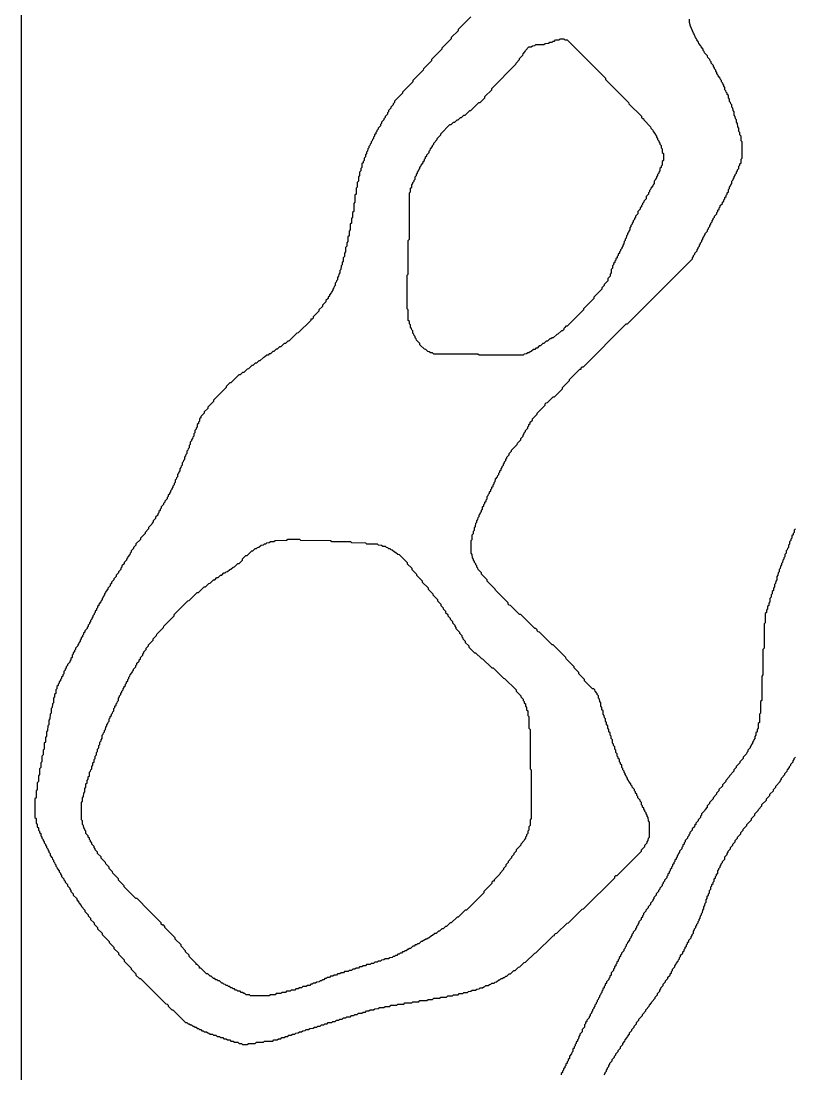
# Model space of a CAD drawing. Header units: millimetres. Extents: x 0 to 6416, y -3898 to 1268.
# Drawn here: x 1299.2 to 1633, y -2093.6 to -1639.2 of the extents above; entities that cross this region are included whole.
import ezdxf

# ---------------------------------------------------------------- set-up
doc = ezdxf.new("R2010")
doc.units = ezdxf.units.MM
for name, color, linetype in [('CUT_OUTER', 1, 'Continuous'), ('ENGRAVE_NEXT', 3, 'Continuous'), ('SHEET_EDGE', 7, 'Continuous')]:
    doc.layers.add(name, color=color, linetype=linetype)

msp = doc.modelspace()

# ---------------------------------------------------------------- linework, layer by layer
at = {"layer": 'CUT_OUTER'}
for points in [[(1493.17, -1637.39), (1487.72, -1642.86), (1487.68, -1643.39), (1484.69, -1646.39), (1484.68, -1646.89), (1480.72, -1650.86), (1480.68, -1651.39), (1476.22, -1655.86), (1476.18, -1656.39), (1472.72, -1659.86), (1472.68, -1660.39), (1468.22, -1664.86), (1468.18, -1665.39), (1463.72, -1669.86), (1463.68, -1670.39), (1460.22, -1673.87), (1460.19, -1674.39), (1459.7, -1674.89), (1459.68, -1675.39), (1458.72, -1676.36), (1458.69, -1676.89), (1457.7, -1677.89), (1457.69, -1678.39), (1457.2, -1678.89), (1457.18, -1679.39), (1456.22, -1680.36), (1456.19, -1680.89), (1455.7, -1681.39), (1455.68, -1681.89), (1454.7, -1682.89), (1454.69, -1683.39), (1454.2, -1683.89), (1454.18, -1684.39), (1453.2, -1685.39), (1453.19, -1685.89), (1452.7, -1686.39), (1452.69, -1686.89), (1452.2, -1687.39), (1452.19, -1687.89), (1451.7, -1688.39), (1451.69, -1688.89), (1451.2, -1689.39), (1451.19, -1689.89), (1450.7, -1690.39), (1450.69, -1690.89), (1450.2, -1691.39), (1450.19, -1691.89), (1449.7, -1692.39), (1449.69, -1692.89), (1449.2, -1693.39), (1449.19, -1693.89), (1448.7, -1694.39), (1448.68, -1695.39), (1448.22, -1695.86), (1448.19, -1696.39), (1447.7, -1696.89), (1447.69, -1697.89), (1447.2, -1698.39), (1447.18, -1699.39), (1446.72, -1699.86), (1446.69, -1700.39), (1446.2, -1700.89), (1446.18, -1702.39), (1445.7, -1702.89), (1445.69, -1703.89), (1445.2, -1704.39), (1445.18, -1705.89), (1444.7, -1706.39), (1444.68, -1708.39), (1444.2, -1708.89), (1444.18, -1710.89), (1443.7, -1711.39), (1443.68, -1713.89), (1443.2, -1714.39), (1443.18, -1717.39), (1442.7, -1717.89), (1442.67, -1721.39), (1442.2, -1721.89), (1442.17, -1723.89), (1441.7, -1724.39), (1441.67, -1726.39), (1441.2, -1726.89), (1441.17, -1729.39), (1440.69, -1729.89), (1440.67, -1731.89), (1440.19, -1732.39), (1440.17, -1734.39), (1439.69, -1734.89), (1439.67, -1736.39), (1439.19, -1736.89), (1439.17, -1738.89), (1438.69, -1739.39), (1438.66, -1740.89), (1438.19, -1741.39), (1438.16, -1742.89), (1437.69, -1743.39), (1437.66, -1744.39), (1437.19, -1744.89), (1437.16, -1746.39), (1436.69, -1746.89), (1436.66, -1747.89), (1436.19, -1748.39), (1436.16, -1749.39), (1435.69, -1749.89), (1435.66, -1750.89), (1435.22, -1751.33), (1435.16, -1751.89), (1434.68, -1752.39), (1434.65, -1753.39), (1434.22, -1753.83), (1434.16, -1754.39), (1433.68, -1754.89), (1433.66, -1755.39), (1433.18, -1755.89), (1433.15, -1756.39), (1432.18, -1757.39), (1432.16, -1757.89), (1431.68, -1758.39), (1431.65, -1758.89), (1430.68, -1759.89), (1430.65, -1760.39), (1429.18, -1761.89), (1429.16, -1762.39), (1427.68, -1763.89), (1427.65, -1764.39), (1425.18, -1766.89), (1425.14, -1767.39), (1424.72, -1767.82), (1424.22, -1767.85), (1424.16, -1768.39), (1418.72, -1773.83), (1418.17, -1773.89), (1414.72, -1777.33), (1414.22, -1777.35), (1413.22, -1778.33), (1412.72, -1778.36), (1411.22, -1779.83), (1410.72, -1779.86), (1409.72, -1780.84), (1409.22, -1780.86), (1408.22, -1781.84), (1407.72, -1781.86), (1406.72, -1782.84), (1406.22, -1782.86), (1405.72, -1783.34), (1405.22, -1783.36), (1404.22, -1784.34), (1403.72, -1784.36), (1402.22, -1785.84), (1401.72, -1785.86), (1400.72, -1786.84), (1400.22, -1786.86), (1399.22, -1787.84), (1398.68, -1787.89), (1397.22, -1789.34), (1396.68, -1789.39), (1395.22, -1790.84), (1394.72, -1790.86), (1393.72, -1791.85), (1393.19, -1791.89), (1389.72, -1795.35), (1389.22, -1795.36), (1388.22, -1796.36), (1387.69, -1796.89), (1387.67, -1797.39), (1382.22, -1802.86), (1382.17, -1803.39), (1379.72, -1805.86), (1379.68, -1806.39), (1378.22, -1807.86), (1378.18, -1808.39), (1376.7, -1809.89), (1376.68, -1810.39), (1376.2, -1810.89), (1376.17, -1811.89), (1375.72, -1812.35), (1375.68, -1812.89), (1375.19, -1813.39), (1375.17, -1814.39), (1374.72, -1814.84), (1374.68, -1815.39), (1374.19, -1815.89), (1374.17, -1816.89), (1373.69, -1817.39), (1373.67, -1818.39), (1373.22, -1818.84), (1373.17, -1819.39), (1372.69, -1819.89), (1372.67, -1820.39), (1372.19, -1820.89), (1372.17, -1821.89), (1371.69, -1822.39), (1371.66, -1823.39), (1371.22, -1823.84), (1371.17, -1824.39), (1370.69, -1824.89), (1370.66, -1825.89), (1370.22, -1826.33), (1370.17, -1826.89), (1369.69, -1827.39), (1369.66, -1828.39), (1369.22, -1828.83), (1369.17, -1829.39), (1368.69, -1829.89), (1368.66, -1830.89), (1368.22, -1831.33), (1368.16, -1831.89), (1367.69, -1832.39), (1367.66, -1833.39), (1367.22, -1833.83), (1367.16, -1834.39), (1366.69, -1834.89), (1366.66, -1835.89), (1366.22, -1836.33), (1366.16, -1836.89), (1365.68, -1837.39), (1365.65, -1838.39), (1365.22, -1838.82), (1365.16, -1839.39), (1364.68, -1839.89), (1364.66, -1840.39), (1364.18, -1840.89), (1364.16, -1841.39), (1363.68, -1841.89), (1363.66, -1842.39), (1363.18, -1842.89), (1363.16, -1843.39), (1362.68, -1843.89), (1362.66, -1844.39), (1362.18, -1844.89), (1362.15, -1845.39), (1361.18, -1846.39), (1361.16, -1846.89), (1360.68, -1847.39), (1360.65, -1847.89), (1359.68, -1848.89), (1359.66, -1849.39), (1359.18, -1849.89), (1359.16, -1850.39), (1358.68, -1850.89), (1358.66, -1851.39), (1358.18, -1851.89), (1358.15, -1852.39), (1357.22, -1853.34), (1357.15, -1853.89), (1356.18, -1854.89), (1356.16, -1855.39), (1355.68, -1855.89), (1355.65, -1856.39), (1354.22, -1857.84), (1354.16, -1858.39), (1352.68, -1859.89), (1352.66, -1860.39), (1350.72, -1862.35), (1350.66, -1862.89), (1348.69, -1864.89), (1348.67, -1865.39), (1347.72, -1866.35), (1347.67, -1866.89), (1346.69, -1867.89), (1346.67, -1868.39), (1346.19, -1868.89), (1346.17, -1869.39), (1345.19, -1870.39), (1345.17, -1870.89), (1344.69, -1871.39), (1344.66, -1871.89), (1343.72, -1872.85), (1343.67, -1873.39), (1342.69, -1874.39), (1342.67, -1874.89), (1342.19, -1875.39), (1342.17, -1875.89), (1341.22, -1876.85), (1341.17, -1877.39), (1340.19, -1878.39), (1340.17, -1878.89), (1339.19, -1879.89), (1339.17, -1880.39), (1338.19, -1881.39), (1338.17, -1881.89), (1337.69, -1882.39), (1337.67, -1882.89), (1336.69, -1883.89), (1336.67, -1884.39), (1335.69, -1885.39), (1335.68, -1885.89), (1335.19, -1886.39), (1335.18, -1886.89), (1334.69, -1887.39), (1334.67, -1887.89), (1334.19, -1888.39), (1334.17, -1888.89), (1333.69, -1889.39), (1333.67, -1889.89), (1332.69, -1890.89), (1332.68, -1891.39), (1332.19, -1891.89), (1332.18, -1892.39), (1331.69, -1892.89), (1331.67, -1893.39), (1331.19, -1893.89), (1331.17, -1894.39), (1330.69, -1894.89), (1330.67, -1895.39), (1330.19, -1895.89), (1330.17, -1896.39), (1329.69, -1896.89), (1329.67, -1897.39), (1329.19, -1897.89), (1329.17, -1898.39), (1328.69, -1898.89), (1328.67, -1899.39), (1328.19, -1899.89), (1328.17, -1900.39), (1327.69, -1900.89), (1327.67, -1901.39), (1326.69, -1902.39), (1326.68, -1902.89), (1326.19, -1903.39), (1326.17, -1903.89), (1325.69, -1904.39), (1325.67, -1904.89), (1325.19, -1905.39), (1325.17, -1905.89), (1324.69, -1906.39), (1324.67, -1906.89), (1324.19, -1907.39), (1324.17, -1907.89), (1323.69, -1908.39), (1323.67, -1908.89), (1322.69, -1909.89), (1322.68, -1910.39), (1322.19, -1910.89), (1322.18, -1911.39), (1321.72, -1911.85), (1321.68, -1912.39), (1321.19, -1912.89), (1321.17, -1913.89), (1320.72, -1914.34), (1320.67, -1914.89), (1320.19, -1915.39), (1320.17, -1915.89), (1319.19, -1916.89), (1319.18, -1917.39), (1318.69, -1917.89), (1318.68, -1918.39), (1318.22, -1918.85), (1318.18, -1919.39), (1317.69, -1919.89), (1317.67, -1920.89), (1317.22, -1921.34), (1317.17, -1921.89), (1316.69, -1922.39), (1316.67, -1922.89), (1316.19, -1923.39), (1316.17, -1923.89), (1315.69, -1924.39), (1315.68, -1924.89), (1315.19, -1925.39), (1315.18, -1925.89), (1314.69, -1926.39), (1314.67, -1927.39), (1314.19, -1927.89), (1314.17, -1929.39), (1313.69, -1929.89), (1313.67, -1930.89), (1313.19, -1931.39), (1313.17, -1933.39), (1312.69, -1933.89), (1312.67, -1935.39), (1312.19, -1935.89), (1312.17, -1937.89), (1311.69, -1938.39), (1311.67, -1940.39), (1311.19, -1940.89), (1311.17, -1942.89), (1310.69, -1943.39), (1310.67, -1945.39), (1310.19, -1945.89), (1310.17, -1947.89), (1309.69, -1948.39), (1309.67, -1950.39), (1309.19, -1950.89), (1309.17, -1953.39), (1308.69, -1953.89), (1308.67, -1955.89), (1308.19, -1956.39), (1308.17, -1958.89), (1307.69, -1959.39), (1307.67, -1961.39), (1307.2, -1961.89), (1307.17, -1964.39), (1306.7, -1964.89), (1306.68, -1967.39), (1306.2, -1967.89), (1306.18, -1970.89), (1305.7, -1971.39), (1305.68, -1974.39), (1305.2, -1974.89), (1305.2, -1982.89), (1305.69, -1983.39), (1305.7, -1985.39), (1306.19, -1985.89), (1306.2, -1986.89), (1306.69, -1987.39), (1306.7, -1988.39), (1307.19, -1988.89), (1307.22, -1989.42), (1307.69, -1989.89), (1307.7, -1990.89), (1308.19, -1991.39), (1308.2, -1991.89), (1308.69, -1992.39), (1308.7, -1992.89), (1309.19, -1993.39), (1309.2, -1993.89), (1309.69, -1994.39), (1309.7, -1994.89), (1310.19, -1995.39), (1310.2, -1995.89), (1310.69, -1996.39), (1310.7, -1996.89), (1311.18, -1997.39), (1311.22, -1997.92), (1311.68, -1998.39), (1311.7, -1999.39), (1312.68, -2000.39), (1312.7, -2000.89), (1313.18, -2001.39), (1313.2, -2001.89), (1313.69, -2002.39), (1313.7, -2002.89), (1314.19, -2003.39), (1314.2, -2003.89), (1314.69, -2004.39), (1314.7, -2004.89), (1315.68, -2005.89), (1315.7, -2006.39), (1316.18, -2006.89), (1316.2, -2007.39), (1316.69, -2007.89), (1316.7, -2008.39), (1317.68, -2009.39), (1317.7, -2009.89), (1318.18, -2010.39), (1318.2, -2010.89), (1319.18, -2011.89), (1319.2, -2012.39), (1320.18, -2013.39), (1320.19, -2013.89), (1320.68, -2014.39), (1320.7, -2014.89), (1321.68, -2015.89), (1321.72, -2016.41), (1323.18, -2017.89), (1323.19, -2018.39), (1324.18, -2019.39), (1324.19, -2019.89), (1325.18, -2020.89), (1325.2, -2021.39), (1326.68, -2022.89), (1326.72, -2023.42), (1328.18, -2024.89), (1328.19, -2025.39), (1329.18, -2026.39), (1329.19, -2026.89), (1330.68, -2028.39), (1330.69, -2028.89), (1332.18, -2030.39), (1332.22, -2030.92), (1334.18, -2032.89), (1334.22, -2033.42), (1337.17, -2036.39), (1337.19, -2036.89), (1339.17, -2038.89), (1339.22, -2039.42), (1341.17, -2041.39), (1341.22, -2041.92), (1343.67, -2044.39), (1343.72, -2044.92), (1346.67, -2047.89), (1346.69, -2048.39), (1348.67, -2050.39), (1348.72, -2050.92), (1350.22, -2052.41), (1350.72, -2052.44), (1361.68, -2063.39), (1362.22, -2063.45), (1362.65, -2063.89), (1362.68, -2064.39), (1364.18, -2065.89), (1364.72, -2065.94), (1370.19, -2071.39), (1370.72, -2071.42), (1371.22, -2071.91), (1371.72, -2071.93), (1372.22, -2072.41), (1372.72, -2072.43), (1373.22, -2072.91), (1373.72, -2072.93), (1374.22, -2073.41), (1374.72, -2073.43), (1375.22, -2073.91), (1375.72, -2073.93), (1376.22, -2074.41), (1376.72, -2074.42), (1377.22, -2074.91), (1377.72, -2074.92), (1378.22, -2075.41), (1379.22, -2075.43), (1379.68, -2075.89), (1380.22, -2075.92), (1380.72, -2076.41), (1381.72, -2076.42), (1382.22, -2076.91), (1383.22, -2076.92), (1383.72, -2077.41), (1384.72, -2077.42), (1385.22, -2077.91), (1386.22, -2077.92), (1386.72, -2078.41), (1387.72, -2078.42), (1388.22, -2078.91), (1389.22, -2078.92), (1389.72, -2079.4), (1390.72, -2079.42), (1391.22, -2079.9), (1392.72, -2079.92), (1393.22, -2080.4), (1394.22, -2080.41), (1394.72, -2080.9), (1396.72, -2080.9), (1397.22, -2080.41), (1400.22, -2080.4), (1400.72, -2079.92), (1403.72, -2079.9), (1404.22, -2079.42), (1407.72, -2079.4), (1408.22, -2078.91), (1409.72, -2078.9), (1410.22, -2078.41), (1411.22, -2078.4), (1411.72, -2077.91), (1412.72, -2077.9), (1413.22, -2077.42), (1414.22, -2077.4), (1414.72, -2076.92), (1415.72, -2076.9), (1416.22, -2076.42), (1417.22, -2076.4), (1417.72, -2075.92), (1418.72, -2075.9), (1419.22, -2075.42), (1420.22, -2075.4), (1420.72, -2074.92), (1421.72, -2074.9), (1422.22, -2074.42), (1423.22, -2074.4), (1423.72, -2073.92), (1425.22, -2073.9), (1425.72, -2073.42), (1426.72, -2073.4), (1427.22, -2072.92), (1428.22, -2072.9), (1428.72, -2072.42), (1429.72, -2072.4), (1430.22, -2071.92), (1431.22, -2071.9), (1431.72, -2071.42), (1433.22, -2071.4), (1433.72, -2070.92), (1434.72, -2070.9), (1435.22, -2070.42), (1436.22, -2070.4), (1436.72, -2069.92), (1437.72, -2069.9), (1438.22, -2069.42), (1439.22, -2069.4), (1439.72, -2068.92), (1441.22, -2068.9), (1441.72, -2068.42), (1442.72, -2068.4), (1443.22, -2067.92), (1444.22, -2067.91), (1444.72, -2067.42), (1446.22, -2067.4), (1446.72, -2066.92), (1447.72, -2066.91), (1448.22, -2066.42), (1449.22, -2066.41), (1449.72, -2065.92), (1451.22, -2065.91), (1451.72, -2065.42), (1453.22, -2065.41), (1453.72, -2064.93), (1455.72, -2064.91), (1456.22, -2064.43), (1458.22, -2064.41), (1458.72, -2063.93), (1461.22, -2063.91), (1461.72, -2063.43), (1464.22, -2063.41), (1464.72, -2062.93), (1467.72, -2062.91), (1468.22, -2062.43), (1470.72, -2062.41), (1471.22, -2061.93), (1474.22, -2061.91), (1474.72, -2061.43), (1476.72, -2061.41), (1477.22, -2060.93), (1479.72, -2060.91), (1480.22, -2060.43), (1482.72, -2060.41), (1483.22, -2059.93), (1485.22, -2059.91), (1485.72, -2059.43), (1487.72, -2059.41), (1488.22, -2058.93), (1489.72, -2058.91), (1490.22, -2058.44), (1491.72, -2058.41), (1492.22, -2057.94), (1493.22, -2057.91), (1493.72, -2057.44), (1495.22, -2057.41), (1495.72, -2056.94), (1496.72, -2056.91), (1497.22, -2056.44), (1498.22, -2056.41), (1498.72, -2055.93), (1499.27, -2055.89), (1499.72, -2055.44), (1500.72, -2055.41), (1501.22, -2054.94), (1501.77, -2054.89), (1502.22, -2054.44), (1503.22, -2054.41), (1503.72, -2053.93), (1504.26, -2053.89), (1505.22, -2052.94), (1505.72, -2052.92), (1506.22, -2052.44), (1506.72, -2052.42), (1507.22, -2051.94), (1507.72, -2051.92), (1508.22, -2051.44), (1508.72, -2051.42), (1509.72, -2050.44), (1510.26, -2050.39), (1511.72, -2048.95), (1512.26, -2048.89), (1513.72, -2047.45), (1514.26, -2047.39), (1516.22, -2045.45), (1516.76, -2045.39), (1520.72, -2041.45), (1521.26, -2041.39), (1528.72, -2033.95), (1529.25, -2033.89), (1529.3, -2033.39), (1529.72, -2032.97), (1530.26, -2032.89), (1534.72, -2028.45), (1535.26, -2028.39), (1541.22, -2022.45), (1541.76, -2022.39), (1555.22, -2008.93), (1555.28, -2008.39), (1555.72, -2007.95), (1556.25, -2007.89), (1566.72, -1997.41), (1566.75, -1996.89), (1568.22, -1995.41), (1568.25, -1994.89), (1569.23, -1993.89), (1569.24, -1993.39), (1569.73, -1992.89), (1569.74, -1991.89), (1570.23, -1991.39), (1570.23, -1984.89), (1569.74, -1984.39), (1569.73, -1982.89), (1569.24, -1982.39), (1569.23, -1981.89), (1568.75, -1981.39), (1568.74, -1980.89), (1568.25, -1980.39), (1568.24, -1979.89), (1567.75, -1979.39), (1567.74, -1978.89), (1567.25, -1978.39), (1567.22, -1977.85), (1566.76, -1977.39), (1566.74, -1976.39), (1566.25, -1975.89), (1566.24, -1975.39), (1565.26, -1974.39), (1565.24, -1973.89), (1564.76, -1973.39), (1564.74, -1972.89), (1564.26, -1972.39), (1564.24, -1971.89), (1563.76, -1971.39), (1563.74, -1970.89), (1562.76, -1969.89), (1562.74, -1969.39), (1562.26, -1968.89), (1562.24, -1968.39), (1561.27, -1967.39), (1561.25, -1966.89), (1560.76, -1966.39), (1560.74, -1965.89), (1560.26, -1965.39), (1560.24, -1964.89), (1559.76, -1964.39), (1559.75, -1963.89), (1559.26, -1963.39), (1559.25, -1962.89), (1558.77, -1962.39), (1558.72, -1961.83), (1558.27, -1961.39), (1558.24, -1960.39), (1557.76, -1959.89), (1557.72, -1959.34), (1557.27, -1958.89), (1557.24, -1957.89), (1556.76, -1957.39), (1556.72, -1956.84), (1556.27, -1956.39), (1556.24, -1955.39), (1555.77, -1954.89), (1555.74, -1953.89), (1555.26, -1953.39), (1555.24, -1952.39), (1554.76, -1951.89), (1554.72, -1951.33), (1554.27, -1950.89), (1554.24, -1949.39), (1553.76, -1948.89), (1553.74, -1947.89), (1553.26, -1947.39), (1553.24, -1946.39), (1552.76, -1945.89), (1552.74, -1944.89), (1552.26, -1944.39), (1552.24, -1943.39), (1551.76, -1942.89), (1551.74, -1941.89), (1551.26, -1941.39), (1551.24, -1940.39), (1550.76, -1939.89), (1550.74, -1938.89), (1550.26, -1938.39), (1550.24, -1936.89), (1549.75, -1936.39), (1549.74, -1935.39), (1549.25, -1934.89), (1549.23, -1933.39), (1548.75, -1932.89), (1548.73, -1931.89), (1548.25, -1931.39), (1548.23, -1930.39), (1547.74, -1929.89), (1547.73, -1929.39), (1546.74, -1928.39), (1546.72, -1927.87), (1546.22, -1927.37), (1545.72, -1927.35), (1542.25, -1923.89), (1542.22, -1923.36), (1539.75, -1920.89), (1539.72, -1920.36), (1537.75, -1918.39), (1537.72, -1917.86), (1534.25, -1914.39), (1534.22, -1913.86), (1528.74, -1908.39), (1528.22, -1908.35), (1522.74, -1902.89), (1522.22, -1902.84), (1521.76, -1902.39), (1521.74, -1901.89), (1521.24, -1901.39), (1520.72, -1901.35), (1514.74, -1895.39), (1514.22, -1895.35), (1510.25, -1891.39), (1509.72, -1891.33), (1509.28, -1890.89), (1509.22, -1890.35), (1503.77, -1884.89), (1503.72, -1884.35), (1500.28, -1880.89), (1500.22, -1880.34), (1497.79, -1877.89), (1497.72, -1877.33), (1496.31, -1875.89), (1496.27, -1875.39), (1495.8, -1874.89), (1495.77, -1874.39), (1495.3, -1873.89), (1495.27, -1873.39), (1494.8, -1872.89), (1494.77, -1872.39), (1494.31, -1871.89), (1494.28, -1871.39), (1493.83, -1870.89), (1493.77, -1869.39), (1493.33, -1868.89), (1493.32, -1863.39), (1493.76, -1862.89), (1493.81, -1860.89), (1494.26, -1860.39), (1494.3, -1859.39), (1494.76, -1858.89), (1494.79, -1857.89), (1495.25, -1857.39), (1495.3, -1855.89), (1495.72, -1855.47), (1495.78, -1854.89), (1496.25, -1854.39), (1496.29, -1853.39), (1496.72, -1852.96), (1496.78, -1852.39), (1497.25, -1851.89), (1497.28, -1851.39), (1497.75, -1850.89), (1497.77, -1850.39), (1498.25, -1849.89), (1498.28, -1848.89), (1498.72, -1848.45), (1498.77, -1847.89), (1499.25, -1847.39), (1499.27, -1846.89), (1499.75, -1846.39), (1499.77, -1845.89), (1500.25, -1845.39), (1500.28, -1844.39), (1500.72, -1843.95), (1500.77, -1843.39), (1501.25, -1842.89), (1501.27, -1842.39), (1501.75, -1841.89), (1501.77, -1841.39), (1502.25, -1840.89), (1502.27, -1840.39), (1502.75, -1839.89), (1502.77, -1839.39), (1503.25, -1838.89), (1503.26, -1838.39), (1503.74, -1837.89), (1503.78, -1836.89), (1504.74, -1835.89), (1504.76, -1835.39), (1505.25, -1834.89), (1505.26, -1834.39), (1505.75, -1833.89), (1505.76, -1833.39), (1506.25, -1832.89), (1506.26, -1832.39), (1506.75, -1831.89), (1506.76, -1831.39), (1507.25, -1830.89), (1507.26, -1830.39), (1507.75, -1829.89), (1507.76, -1829.39), (1508.25, -1828.89), (1508.27, -1828.39), (1508.75, -1827.89), (1508.77, -1827.39), (1509.72, -1826.43), (1509.77, -1825.89), (1510.74, -1824.89), (1510.77, -1824.39), (1513.22, -1821.92), (1513.26, -1821.39), (1514.74, -1819.89), (1514.75, -1819.39), (1515.74, -1818.39), (1515.75, -1817.89), (1516.24, -1817.39), (1516.25, -1816.89), (1516.74, -1816.39), (1516.76, -1815.89), (1517.74, -1814.89), (1517.75, -1814.39), (1518.24, -1813.89), (1518.26, -1813.39), (1518.74, -1812.89), (1518.76, -1812.39), (1519.74, -1811.39), (1519.76, -1810.89), (1521.72, -1808.92), (1521.76, -1808.39), (1525.22, -1804.92), (1525.26, -1804.39), (1525.72, -1803.94), (1526.24, -1803.89), (1528.72, -1801.42), (1529.24, -1801.39), (1532.72, -1797.91), (1532.75, -1797.39), (1535.72, -1794.41), (1535.75, -1793.89), (1537.74, -1791.89), (1540.22, -1789.42), (1540.73, -1789.39), (1540.75, -1788.89), (1541.22, -1788.42), (1541.74, -1788.39), (1560.22, -1769.92), (1560.74, -1769.89), (1588.72, -1741.91), (1588.75, -1741.39), (1589.24, -1740.89), (1589.25, -1740.39), (1589.74, -1739.89), (1589.75, -1739.39), (1590.74, -1738.39), (1590.75, -1737.89), (1591.24, -1737.39), (1591.25, -1736.89), (1591.74, -1736.39), (1591.75, -1735.89), (1592.24, -1735.39), (1592.25, -1734.89), (1592.74, -1734.39), (1592.75, -1733.89), (1593.24, -1733.39), (1593.25, -1732.89), (1593.74, -1732.39), (1593.76, -1731.89), (1594.24, -1731.39), (1594.26, -1730.89), (1595.24, -1729.89), (1595.25, -1729.39), (1595.74, -1728.89), (1595.75, -1728.39), (1596.24, -1727.89), (1596.25, -1727.39), (1596.74, -1726.89), (1596.76, -1726.39), (1597.24, -1725.89), (1597.26, -1725.39), (1597.74, -1724.89), (1597.76, -1724.39), (1598.24, -1723.89), (1598.26, -1723.39), (1599.24, -1722.39), (1599.25, -1721.89), (1599.74, -1721.39), (1599.76, -1720.89), (1600.24, -1720.39), (1600.26, -1719.89), (1600.74, -1719.39), (1600.76, -1718.89), (1601.74, -1717.89), (1601.75, -1717.39), (1602.24, -1716.89), (1602.25, -1716.39), (1602.74, -1715.89), (1602.75, -1715.39), (1603.24, -1714.89), (1603.25, -1714.39), (1603.72, -1713.93), (1603.75, -1713.39), (1604.24, -1712.89), (1604.26, -1711.89), (1604.72, -1711.43), (1604.76, -1710.89), (1605.24, -1710.39), (1605.25, -1709.89), (1605.74, -1709.39), (1605.76, -1708.39), (1606.22, -1707.93), (1606.26, -1707.39), (1606.74, -1706.89), (1606.76, -1706.39), (1607.24, -1705.89), (1607.25, -1705.39), (1607.74, -1704.89), (1607.75, -1704.39), (1608.24, -1703.89), (1608.25, -1703.39), (1608.74, -1702.89), (1608.75, -1701.89), (1609.22, -1701.43), (1609.25, -1700.89), (1609.73, -1700.39), (1609.75, -1698.89), (1610.23, -1698.39), (1610.24, -1691.39), (1609.76, -1690.89), (1609.74, -1688.89), (1609.26, -1688.39), (1609.24, -1687.39), (1608.77, -1686.89), (1608.74, -1685.39), (1608.27, -1684.89), (1608.24, -1683.39), (1607.77, -1682.89), (1607.74, -1681.89), (1607.27, -1681.39), (1607.25, -1680.39), (1606.78, -1679.89), (1606.75, -1678.39), (1606.27, -1677.89), (1606.25, -1676.89), (1605.78, -1676.39), (1605.75, -1675.39), (1605.28, -1674.89), (1605.22, -1674.32), (1604.79, -1673.89), (1604.75, -1672.89), (1604.29, -1672.39), (1604.25, -1671.39), (1603.78, -1670.89), (1603.76, -1670.39), (1603.29, -1669.89), (1603.22, -1669.31), (1602.8, -1668.89), (1602.76, -1667.89), (1602.29, -1667.39), (1602.26, -1666.89), (1601.8, -1666.39), (1601.77, -1665.89), (1601.3, -1665.39), (1601.27, -1664.89), (1600.8, -1664.39), (1600.77, -1663.89), (1599.82, -1662.89), (1599.78, -1662.39), (1599.32, -1661.89), (1599.28, -1661.39), (1598.83, -1660.89), (1598.78, -1660.39), (1598.33, -1659.89), (1598.29, -1659.39), (1597.83, -1658.89), (1597.79, -1658.39), (1596.86, -1657.39), (1596.8, -1656.89), (1596.36, -1656.39), (1596.3, -1655.89), (1595.38, -1654.89), (1595.32, -1654.39), (1595.22, -1654.24), (1593.94, -1652.89), (1593.85, -1652.39), (1593.43, -1651.89), (1593.35, -1651.39), (1592.48, -1650.39), (1592.37, -1649.89), (1591.53, -1648.89), (1591.4, -1648.39), (1590.6, -1647.39), (1590.45, -1646.89), (1590.11, -1646.39), (1589.96, -1645.89), (1589.64, -1645.39), (1589.49, -1644.89), (1589.19, -1644.39), (1587.91, -1641.39), (1587.47, -1639.89), (1587.47, -1638.39)], [(1633.16, -1858.4), (1632.68, -1858.9), (1632.65, -1859.9), (1632.2, -1860.35), (1632.16, -1860.9), (1631.68, -1861.4), (1631.65, -1862.4), (1631.2, -1862.85), (1631.16, -1863.4), (1630.68, -1863.9), (1630.65, -1864.9), (1630.18, -1865.4), (1630.15, -1866.4), (1629.7, -1866.85), (1629.66, -1867.4), (1629.18, -1867.9), (1629.15, -1868.9), (1628.67, -1869.4), (1628.65, -1870.4), (1628.2, -1870.85), (1628.16, -1871.4), (1627.68, -1871.9), (1627.65, -1872.9), (1627.2, -1873.35), (1627.16, -1873.9), (1626.68, -1874.4), (1626.66, -1875.4), (1626.18, -1875.9), (1626.16, -1876.9), (1625.68, -1877.4), (1625.66, -1878.4), (1625.18, -1878.9), (1625.15, -1880.4), (1624.67, -1880.9), (1624.65, -1881.9), (1624.18, -1882.4), (1624.15, -1883.4), (1623.68, -1883.9), (1623.65, -1884.9), (1623.18, -1885.4), (1623.16, -1886.4), (1622.68, -1886.9), (1622.66, -1887.9), (1622.18, -1888.4), (1622.15, -1889.9), (1621.68, -1890.4), (1621.66, -1891.4), (1621.18, -1891.9), (1621.16, -1892.9), (1620.68, -1893.4), (1620.66, -1894.4), (1620.18, -1894.9), (1620.16, -1898.9), (1619.68, -1899.4), (1619.65, -1909.9), (1619.18, -1910.4), (1619.15, -1921.4), (1618.68, -1921.9), (1618.64, -1932.4), (1618.17, -1932.9), (1618.14, -1937.9), (1617.67, -1938.4), (1617.64, -1941.9), (1617.17, -1942.4), (1617.13, -1944.4), (1616.67, -1944.9), (1616.64, -1945.9), (1616.17, -1946.4), (1616.14, -1947.4), (1615.67, -1947.9), (1615.64, -1948.9), (1615.2, -1949.34), (1615.14, -1949.9), (1614.67, -1950.4), (1614.64, -1950.9), (1614.17, -1951.4), (1614.14, -1951.9), (1613.66, -1952.4), (1613.64, -1952.9), (1612.67, -1953.9), (1612.65, -1954.4), (1612.17, -1954.9), (1612.14, -1955.4), (1610.7, -1956.86), (1610.65, -1957.4), (1609.2, -1958.86), (1609.15, -1959.4), (1607.67, -1960.9), (1607.66, -1961.4), (1606.67, -1962.4), (1606.65, -1962.9), (1604.7, -1964.87), (1604.66, -1965.4), (1603.18, -1966.9), (1603.16, -1967.4), (1601.7, -1968.87), (1601.66, -1969.4), (1600.2, -1970.87), (1600.16, -1971.4), (1599.18, -1972.4), (1599.16, -1972.9), (1597.7, -1974.37), (1597.66, -1974.9), (1596.18, -1976.4), (1596.17, -1976.9), (1595.18, -1977.9), (1595.17, -1978.4), (1594.18, -1979.4), (1594.17, -1979.9), (1592.68, -1981.4), (1592.67, -1981.9), (1592.18, -1982.4), (1592.17, -1982.9), (1591.2, -1983.87), (1591.17, -1984.4), (1590.18, -1985.4), (1590.17, -1985.9), (1589.68, -1986.4), (1589.67, -1986.9), (1588.7, -1987.87), (1588.67, -1988.4), (1587.68, -1989.4), (1587.67, -1989.9), (1587.18, -1990.4), (1587.17, -1990.9), (1586.68, -1991.4), (1586.67, -1991.9), (1585.68, -1992.9), (1585.67, -1993.4), (1585.18, -1993.9), (1585.17, -1994.4), (1584.68, -1994.9), (1584.67, -1995.4), (1584.18, -1995.9), (1584.17, -1996.4), (1583.18, -1997.4), (1583.17, -1997.9), (1582.68, -1998.4), (1582.67, -1998.9), (1582.18, -1999.4), (1582.17, -1999.9), (1581.68, -2000.4), (1581.67, -2000.9), (1581.18, -2001.4), (1581.17, -2001.9), (1580.68, -2002.4), (1580.67, -2002.9), (1580.18, -2003.4), (1580.17, -2003.9), (1579.68, -2004.4), (1579.67, -2004.9), (1579.18, -2005.4), (1579.17, -2005.9), (1578.68, -2006.4), (1578.67, -2006.9), (1578.18, -2007.4), (1578.17, -2007.9), (1577.68, -2008.4), (1577.67, -2008.9), (1576.68, -2009.9), (1576.67, -2010.4), (1576.18, -2010.9), (1576.17, -2011.4), (1575.68, -2011.9), (1575.67, -2012.4), (1574.68, -2013.4), (1574.67, -2013.9), (1574.18, -2014.4), (1574.17, -2014.9), (1573.18, -2015.9), (1573.17, -2016.4), (1572.18, -2017.4), (1572.17, -2017.9), (1571.68, -2018.4), (1571.67, -2018.9), (1570.7, -2019.87), (1570.67, -2020.4), (1569.68, -2021.4), (1569.67, -2021.9), (1568.68, -2022.9), (1568.67, -2023.4), (1567.68, -2024.4), (1567.67, -2024.9), (1567.18, -2025.4), (1567.17, -2025.9), (1566.68, -2026.4), (1566.67, -2026.9), (1565.68, -2027.9), (1565.67, -2028.4), (1565.18, -2028.9), (1565.17, -2029.4), (1564.68, -2029.9), (1564.67, -2030.4), (1564.18, -2030.9), (1564.17, -2031.4), (1563.18, -2032.4), (1563.17, -2032.9), (1562.68, -2033.4), (1562.67, -2033.9), (1562.18, -2034.4), (1562.17, -2034.9), (1561.68, -2035.4), (1561.67, -2035.9), (1560.68, -2036.9), (1560.67, -2037.4), (1560.18, -2037.9), (1560.17, -2038.4), (1559.68, -2038.9), (1559.67, -2039.4), (1559.18, -2039.9), (1559.17, -2040.4), (1558.18, -2041.4), (1558.17, -2041.9), (1557.68, -2042.4), (1557.67, -2042.9), (1557.18, -2043.4), (1557.17, -2043.9), (1556.68, -2044.4), (1556.67, -2044.9), (1556.18, -2045.4), (1556.17, -2045.9), (1555.68, -2046.4), (1555.67, -2046.9), (1555.18, -2047.4), (1555.17, -2047.9), (1554.68, -2048.4), (1554.67, -2048.9), (1553.69, -2049.9), (1553.67, -2050.9), (1553.2, -2051.37), (1553.17, -2051.9), (1552.68, -2052.4), (1552.67, -2052.9), (1551.68, -2053.9), (1551.67, -2054.4), (1551.18, -2054.9), (1551.17, -2055.4), (1550.68, -2055.9), (1550.67, -2056.4), (1550.18, -2056.9), (1550.17, -2057.4), (1549.68, -2057.9), (1549.67, -2058.4), (1549.18, -2058.9), (1549.17, -2059.4), (1548.68, -2059.9), (1548.67, -2060.4), (1548.18, -2060.9), (1548.17, -2061.4), (1547.68, -2061.9), (1547.67, -2062.4), (1547.18, -2062.9), (1547.17, -2063.4), (1546.68, -2063.9), (1546.67, -2064.4), (1546.18, -2064.9), (1546.17, -2065.4), (1545.68, -2065.9), (1545.67, -2066.4), (1545.18, -2066.9), (1545.17, -2067.4), (1544.68, -2067.9), (1544.67, -2068.4), (1544.18, -2068.9), (1544.17, -2069.4), (1543.19, -2070.4), (1543.18, -2070.9), (1542.7, -2071.37), (1542.68, -2071.9), (1542.19, -2072.4), (1542.17, -2073.4), (1541.19, -2074.4), (1541.17, -2075.4), (1540.2, -2076.38), (1540.18, -2076.9), (1539.69, -2077.4), (1539.67, -2078.4), (1539.2, -2078.87), (1539.17, -2079.4), (1538.68, -2079.9), (1538.68, -2080.4), (1538.18, -2080.9), (1538.18, -2081.4), (1537.69, -2081.9), (1537.68, -2082.4), (1537.19, -2082.9), (1537.17, -2083.9), (1536.68, -2084.4), (1536.67, -2084.9), (1535.69, -2085.9), (1535.67, -2086.9), (1535.2, -2087.37), (1535.18, -2087.9), (1534.68, -2088.4), (1534.68, -2088.9), (1534.18, -2089.4), (1534.18, -2089.9), (1533.68, -2090.4), (1533.68, -2090.9), (1533.19, -2091.4), (1533.18, -2091.9), (1532.69, -2092.4), (1532.68, -2092.9), (1532.19, -2093.4), (1532.18, -2093.9)]]:
    msp.add_lwpolyline(points, dxfattribs=at)
at = {"layer": 'ENGRAVE_NEXT'}
for points in [[(1551.22, -1663.83), (1551.3, -1664.39), (1561.22, -1674.34), (1561.28, -1674.89), (1566.72, -1680.34), (1566.78, -1680.89), (1567.22, -1681.32), (1567.72, -1681.35), (1567.77, -1681.89), (1570.74, -1684.89), (1570.76, -1685.39), (1571.72, -1686.35), (1571.76, -1686.89), (1572.74, -1687.89), (1572.76, -1688.39), (1573.22, -1688.85), (1573.26, -1689.39), (1573.74, -1689.89), (1573.76, -1690.39), (1574.24, -1690.89), (1574.25, -1691.39), (1574.74, -1691.89), (1574.75, -1692.39), (1575.23, -1692.89), (1575.25, -1693.89), (1575.73, -1694.39), (1575.75, -1695.89), (1576.23, -1696.39), (1576.23, -1699.39), (1575.75, -1699.89), (1575.73, -1701.39), (1575.25, -1701.89), (1575.22, -1702.43), (1574.75, -1702.89), (1574.74, -1703.89), (1574.25, -1704.39), (1574.24, -1704.89), (1573.75, -1705.39), (1573.74, -1705.89), (1573.26, -1706.39), (1573.24, -1706.89), (1572.76, -1707.39), (1572.72, -1707.93), (1572.26, -1708.39), (1572.24, -1709.39), (1571.75, -1709.89), (1571.74, -1710.39), (1570.76, -1711.39), (1570.74, -1711.89), (1570.26, -1712.39), (1570.24, -1712.89), (1569.76, -1713.39), (1569.74, -1713.89), (1568.77, -1714.89), (1568.74, -1715.89), (1567.76, -1716.89), (1567.74, -1717.39), (1567.26, -1717.89), (1567.24, -1718.39), (1566.76, -1718.89), (1566.74, -1719.39), (1566.26, -1719.89), (1566.24, -1720.39), (1565.27, -1721.39), (1565.24, -1722.39), (1564.27, -1723.39), (1564.25, -1723.89), (1563.76, -1724.39), (1563.74, -1724.89), (1563.26, -1725.39), (1563.24, -1725.89), (1562.76, -1726.39), (1562.74, -1726.89), (1562.26, -1727.39), (1562.22, -1727.94), (1561.77, -1728.39), (1561.74, -1729.39), (1561.26, -1729.89), (1561.24, -1730.39), (1560.76, -1730.89), (1560.72, -1731.43), (1560.26, -1731.89), (1560.24, -1732.89), (1559.76, -1733.39), (1559.72, -1733.93), (1559.26, -1734.39), (1559.24, -1735.39), (1558.75, -1735.89), (1558.74, -1736.39), (1558.25, -1736.89), (1558.24, -1737.39), (1557.75, -1737.89), (1557.74, -1738.39), (1557.25, -1738.89), (1557.24, -1739.39), (1556.75, -1739.89), (1556.74, -1740.39), (1556.25, -1740.89), (1556.24, -1741.39), (1555.75, -1741.89), (1555.74, -1742.39), (1555.25, -1742.89), (1555.24, -1743.39), (1554.75, -1743.89), (1554.72, -1744.43), (1554.26, -1744.89), (1554.24, -1745.89), (1553.75, -1746.39), (1553.73, -1747.89), (1553.25, -1748.39), (1553.23, -1749.39), (1552.25, -1750.39), (1552.23, -1751.39), (1550.75, -1752.89), (1550.73, -1753.39), (1549.74, -1754.39), (1549.72, -1754.91), (1546.25, -1758.39), (1546.22, -1758.91), (1541.75, -1763.39), (1541.72, -1763.91), (1534.74, -1770.89), (1534.22, -1770.92), (1533.72, -1771.42), (1533.25, -1771.89), (1533.23, -1772.39), (1532.72, -1772.9), (1532.22, -1772.92), (1530.74, -1774.39), (1530.22, -1774.42), (1528.72, -1775.9), (1528.22, -1775.91), (1527.72, -1776.41), (1527.22, -1776.42), (1526.24, -1777.39), (1525.72, -1777.42), (1524.72, -1778.41), (1524.22, -1778.42), (1523.22, -1779.41), (1522.72, -1779.42), (1521.72, -1780.41), (1521.22, -1780.42), (1520.72, -1780.91), (1520.22, -1780.92), (1519.24, -1781.89), (1518.72, -1781.92), (1518.22, -1782.4), (1517.72, -1782.41), (1517.22, -1782.9), (1516.22, -1782.92), (1515.72, -1783.4), (1496.72, -1783.42), (1496.22, -1782.96), (1477.22, -1782.92), (1476.72, -1782.44), (1475.72, -1782.42), (1475.22, -1781.94), (1474.67, -1781.89), (1473.72, -1780.95), (1473.17, -1780.89), (1471.22, -1778.93), (1471.16, -1778.39), (1469.68, -1776.89), (1469.66, -1776.39), (1469.18, -1775.89), (1469.16, -1775.39), (1468.72, -1774.94), (1468.66, -1774.39), (1468.19, -1773.89), (1468.16, -1772.89), (1467.72, -1772.45), (1467.66, -1771.89), (1467.19, -1771.39), (1467.16, -1770.39), (1466.69, -1769.89), (1466.67, -1768.89), (1466.19, -1768.39), (1466.16, -1763.89), (1465.69, -1763.39), (1465.69, -1748.89), (1466.16, -1748.39), (1466.19, -1733.89), (1466.67, -1733.39), (1466.7, -1713.39), (1467.18, -1712.89), (1467.2, -1711.39), (1467.68, -1710.89), (1467.7, -1709.89), (1468.19, -1709.39), (1468.2, -1708.89), (1468.68, -1708.39), (1468.72, -1707.85), (1469.18, -1707.39), (1469.2, -1706.39), (1469.68, -1705.89), (1469.7, -1705.39), (1470.18, -1704.89), (1470.2, -1704.39), (1470.68, -1703.89), (1470.7, -1703.39), (1471.18, -1702.89), (1471.2, -1702.39), (1471.68, -1701.89), (1471.7, -1701.39), (1472.68, -1700.39), (1472.69, -1699.89), (1473.18, -1699.39), (1473.19, -1698.89), (1473.68, -1698.39), (1473.69, -1697.89), (1474.18, -1697.39), (1474.2, -1696.89), (1475.18, -1695.89), (1475.19, -1695.39), (1475.68, -1694.89), (1475.72, -1694.36), (1476.68, -1693.39), (1476.69, -1692.89), (1477.18, -1692.39), (1477.2, -1691.89), (1478.68, -1690.39), (1478.72, -1689.86), (1480.18, -1688.39), (1480.22, -1687.86), (1484.19, -1683.89), (1484.72, -1683.85), (1485.72, -1682.86), (1486.22, -1682.85), (1487.22, -1681.86), (1487.72, -1681.84), (1488.72, -1680.86), (1489.22, -1680.84), (1490.22, -1679.86), (1490.72, -1679.84), (1492.68, -1677.89), (1493.22, -1677.84), (1496.68, -1674.39), (1497.22, -1674.33), (1499.16, -1672.39), (1499.22, -1671.85), (1502.17, -1668.89), (1502.22, -1668.35), (1512.66, -1657.89), (1512.69, -1657.39), (1514.17, -1655.89), (1514.19, -1655.39), (1515.67, -1653.89), (1515.69, -1653.39), (1516.68, -1652.39), (1516.69, -1651.89), (1518.19, -1650.39), (1519.22, -1650.35), (1519.72, -1649.87), (1520.72, -1649.85), (1521.22, -1649.37), (1524.72, -1649.33), (1525.22, -1648.86), (1526.72, -1648.83), (1527.22, -1648.36), (1528.22, -1648.34), (1528.66, -1647.89), (1529.22, -1647.84), (1529.72, -1647.37), (1531.22, -1647.34), (1531.72, -1646.87), (1533.22, -1646.87), (1533.72, -1647.35), (1534.75, -1647.39), (1551.22, -1663.83)], [(1433.22, -1863.77), (1441.22, -1863.84), (1441.72, -1864.28), (1447.72, -1864.34), (1448.22, -1864.79), (1452.72, -1864.85), (1453.22, -1865.31), (1454.72, -1865.35), (1455.22, -1865.82), (1456.22, -1865.85), (1456.72, -1866.33), (1457.27, -1866.39), (1457.72, -1866.83), (1458.22, -1866.85), (1458.72, -1867.33), (1459.22, -1867.35), (1460.22, -1868.33), (1460.76, -1868.39), (1461.72, -1869.33), (1462.22, -1869.36), (1465.72, -1872.85), (1465.77, -1873.39), (1467.72, -1875.35), (1467.77, -1875.89), (1469.74, -1877.89), (1469.77, -1878.39), (1472.22, -1880.85), (1472.26, -1881.39), (1474.72, -1883.86), (1474.76, -1884.39), (1476.74, -1886.39), (1476.76, -1886.89), (1478.74, -1888.89), (1478.76, -1889.39), (1480.24, -1890.89), (1480.25, -1891.39), (1481.24, -1892.39), (1481.25, -1892.89), (1482.24, -1893.89), (1482.26, -1894.39), (1483.24, -1895.39), (1483.26, -1895.89), (1484.22, -1896.86), (1484.26, -1897.39), (1485.24, -1898.39), (1485.26, -1898.89), (1486.24, -1899.89), (1486.26, -1900.39), (1486.74, -1900.89), (1486.76, -1901.39), (1488.24, -1902.89), (1488.26, -1903.39), (1489.24, -1904.39), (1489.26, -1904.89), (1489.74, -1905.39), (1489.76, -1905.89), (1490.74, -1906.89), (1490.77, -1907.39), (1492.25, -1908.89), (1492.27, -1909.39), (1494.72, -1911.84), (1495.25, -1911.89), (1497.72, -1914.34), (1498.25, -1914.39), (1502.22, -1918.34), (1502.75, -1918.39), (1507.22, -1922.85), (1507.74, -1922.89), (1512.72, -1927.86), (1512.75, -1928.39), (1514.74, -1930.39), (1514.75, -1930.89), (1515.73, -1931.89), (1515.75, -1932.39), (1516.22, -1932.86), (1516.25, -1933.39), (1516.73, -1933.89), (1516.75, -1934.89), (1517.23, -1935.39), (1517.25, -1936.39), (1517.73, -1936.89), (1517.75, -1938.89), (1518.23, -1939.39), (1518.26, -1944.39), (1518.74, -1944.89), (1518.78, -1961.89), (1519.24, -1962.39), (1519.24, -1983.39), (1518.77, -1983.89), (1518.74, -1986.39), (1518.26, -1986.89), (1518.24, -1988.39), (1517.76, -1988.89), (1517.74, -1989.89), (1517.26, -1990.39), (1517.22, -1990.93), (1516.76, -1991.39), (1516.74, -1991.89), (1516.26, -1992.39), (1516.24, -1992.89), (1514.77, -1994.39), (1514.72, -1994.93), (1512.77, -1996.89), (1512.75, -1997.39), (1511.77, -1998.39), (1511.75, -1998.89), (1510.77, -1999.89), (1510.75, -2000.39), (1509.27, -2001.89), (1509.25, -2002.39), (1508.27, -2003.39), (1508.25, -2003.89), (1507.27, -2004.89), (1507.25, -2005.39), (1505.77, -2006.89), (1505.72, -2007.43), (1503.27, -2009.89), (1503.25, -2010.39), (1502.72, -2010.45), (1502.28, -2010.89), (1502.22, -2011.43), (1498.77, -2014.89), (1498.72, -2015.43), (1491.25, -2022.89), (1490.72, -2022.94), (1487.75, -2025.89), (1487.22, -2025.94), (1484.75, -2028.39), (1484.22, -2028.43), (1482.75, -2029.89), (1482.22, -2029.93), (1481.22, -2030.91), (1480.72, -2030.93), (1479.72, -2031.91), (1479.22, -2031.93), (1478.22, -2032.91), (1477.72, -2032.93), (1476.72, -2033.91), (1476.22, -2033.93), (1475.22, -2034.91), (1474.72, -2034.93), (1474.22, -2035.41), (1473.72, -2035.43), (1473.22, -2035.91), (1472.72, -2035.93), (1472.22, -2036.41), (1471.72, -2036.43), (1470.72, -2037.41), (1470.22, -2037.42), (1469.72, -2037.91), (1469.22, -2037.93), (1468.72, -2038.41), (1468.22, -2038.43), (1467.22, -2039.41), (1466.72, -2039.42), (1466.22, -2039.91), (1465.72, -2039.92), (1465.22, -2040.41), (1464.72, -2040.42), (1464.22, -2040.91), (1463.72, -2040.92), (1463.22, -2041.41), (1462.72, -2041.42), (1462.22, -2041.91), (1461.72, -2041.92), (1461.22, -2042.41), (1460.72, -2042.42), (1460.22, -2042.91), (1459.72, -2042.92), (1459.22, -2043.4), (1458.22, -2043.42), (1457.72, -2043.9), (1456.22, -2043.92), (1455.72, -2044.41), (1454.72, -2044.42), (1454.22, -2044.91), (1453.22, -2044.92), (1452.72, -2045.41), (1451.72, -2045.42), (1451.22, -2045.9), (1450.22, -2045.92), (1449.72, -2046.4), (1448.22, -2046.42), (1447.72, -2046.91), (1446.72, -2046.92), (1446.22, -2047.41), (1445.22, -2047.42), (1444.72, -2047.9), (1443.72, -2047.92), (1443.22, -2048.4), (1442.22, -2048.42), (1441.72, -2048.9), (1440.72, -2048.92), (1440.22, -2049.4), (1438.72, -2049.42), (1438.22, -2049.91), (1437.22, -2049.92), (1436.72, -2050.41), (1435.72, -2050.42), (1435.22, -2050.91), (1434.22, -2050.92), (1433.72, -2051.41), (1432.72, -2051.42), (1432.22, -2051.91), (1431.22, -2051.92), (1430.75, -2052.39), (1430.22, -2052.42), (1429.72, -2052.91), (1429.22, -2052.92), (1428.72, -2053.41), (1428.22, -2053.42), (1427.72, -2053.9), (1426.72, -2053.92), (1426.22, -2054.4), (1425.22, -2054.42), (1424.75, -2054.89), (1424.22, -2054.91), (1423.72, -2055.4), (1422.72, -2055.42), (1422.22, -2055.9), (1420.72, -2055.92), (1420.22, -2056.4), (1419.22, -2056.42), (1418.72, -2056.9), (1417.72, -2056.92), (1417.22, -2057.4), (1415.72, -2057.42), (1415.22, -2057.9), (1413.72, -2057.92), (1413.22, -2058.4), (1411.72, -2058.42), (1411.22, -2058.9), (1409.22, -2058.92), (1408.72, -2059.4), (1406.72, -2059.42), (1406.22, -2059.9), (1398.22, -2059.9), (1397.72, -2059.41), (1396.22, -2059.4), (1395.72, -2058.91), (1395.22, -2058.9), (1394.72, -2058.42), (1394.18, -2058.39), (1393.72, -2057.92), (1392.72, -2057.9), (1392.22, -2057.42), (1391.72, -2057.41), (1391.22, -2056.92), (1390.72, -2056.91), (1390.22, -2056.42), (1389.72, -2056.41), (1389.22, -2055.92), (1388.72, -2055.91), (1388.22, -2055.42), (1387.72, -2055.41), (1387.22, -2054.92), (1386.72, -2054.91), (1386.22, -2054.42), (1385.72, -2054.41), (1384.72, -2053.42), (1384.22, -2053.41), (1383.72, -2052.92), (1383.22, -2052.91), (1382.72, -2052.42), (1382.22, -2052.41), (1381.22, -2051.42), (1380.69, -2051.39), (1379.72, -2050.42), (1379.22, -2050.41), (1376.72, -2047.92), (1376.22, -2047.9), (1376.18, -2047.39), (1375.22, -2046.42), (1374.72, -2046.41), (1374.68, -2045.89), (1371.72, -2042.91), (1371.68, -2042.39), (1370.19, -2040.89), (1370.18, -2040.39), (1368.19, -2038.39), (1368.18, -2037.89), (1365.72, -2035.42), (1365.67, -2034.89), (1361.22, -2030.42), (1361.17, -2029.89), (1360.72, -2029.44), (1360.19, -2029.39), (1359.69, -2028.89), (1359.68, -2028.39), (1354.18, -2022.89), (1349.22, -2017.92), (1348.69, -2017.89), (1343.72, -2012.91), (1343.68, -2012.39), (1341.22, -2009.91), (1341.18, -2009.39), (1338.72, -2006.91), (1338.68, -2006.39), (1337.2, -2004.89), (1337.18, -2004.39), (1335.7, -2002.89), (1335.68, -2002.39), (1333.72, -2000.41), (1333.69, -1999.89), (1332.2, -1998.39), (1332.19, -1997.89), (1331.2, -1996.89), (1331.19, -1996.39), (1330.7, -1995.89), (1330.69, -1995.39), (1329.7, -1994.39), (1329.69, -1993.89), (1329.2, -1993.39), (1329.19, -1992.89), (1328.7, -1992.39), (1328.69, -1991.89), (1328.2, -1991.39), (1328.19, -1990.89), (1327.2, -1989.89), (1327.19, -1988.89), (1326.72, -1988.41), (1326.69, -1987.89), (1326.2, -1987.39), (1326.19, -1986.39), (1325.7, -1985.89), (1325.69, -1984.39), (1325.2, -1983.89), (1325.2, -1976.39), (1325.69, -1975.89), (1325.7, -1974.39), (1326.19, -1973.89), (1326.2, -1972.39), (1326.68, -1971.89), (1326.7, -1970.39), (1327.18, -1969.89), (1327.2, -1968.39), (1327.68, -1967.89), (1327.7, -1966.89), (1328.18, -1966.39), (1328.2, -1965.39), (1328.68, -1964.89), (1328.7, -1963.39), (1329.18, -1962.89), (1329.22, -1962.35), (1329.68, -1961.89), (1329.7, -1960.89), (1330.18, -1960.39), (1330.2, -1959.39), (1330.68, -1958.89), (1330.7, -1957.89), (1331.18, -1957.39), (1331.2, -1956.39), (1331.68, -1955.89), (1331.7, -1954.89), (1332.18, -1954.39), (1332.2, -1953.39), (1332.68, -1952.89), (1332.7, -1951.89), (1333.18, -1951.39), (1333.2, -1950.39), (1333.68, -1949.89), (1333.72, -1949.35), (1334.17, -1948.89), (1334.2, -1947.39), (1334.68, -1946.89), (1334.69, -1946.39), (1335.18, -1945.89), (1335.22, -1945.35), (1335.67, -1944.89), (1335.7, -1943.89), (1336.18, -1943.39), (1336.19, -1942.89), (1336.68, -1942.39), (1336.72, -1941.85), (1337.17, -1941.39), (1337.19, -1940.39), (1337.68, -1939.89), (1337.69, -1939.39), (1338.18, -1938.89), (1338.19, -1938.39), (1338.68, -1937.89), (1338.72, -1937.34), (1339.17, -1936.89), (1339.19, -1935.89), (1339.68, -1935.39), (1339.69, -1934.89), (1340.18, -1934.39), (1340.19, -1933.89), (1340.68, -1933.39), (1340.72, -1932.84), (1341.17, -1932.39), (1341.19, -1931.39), (1341.68, -1930.89), (1341.72, -1930.35), (1342.18, -1929.89), (1342.19, -1929.39), (1342.68, -1928.89), (1342.69, -1928.39), (1343.18, -1927.89), (1343.19, -1927.39), (1343.68, -1926.89), (1343.69, -1926.39), (1344.18, -1925.89), (1344.19, -1925.39), (1344.68, -1924.89), (1344.69, -1924.39), (1345.18, -1923.89), (1345.19, -1923.39), (1345.68, -1922.89), (1345.69, -1922.39), (1346.18, -1921.89), (1346.19, -1921.39), (1347.17, -1920.39), (1347.19, -1919.89), (1347.68, -1919.39), (1347.69, -1918.89), (1348.67, -1917.89), (1348.69, -1917.39), (1349.18, -1916.89), (1349.19, -1916.39), (1350.17, -1915.39), (1350.19, -1914.89), (1350.68, -1914.39), (1350.69, -1913.89), (1351.67, -1912.89), (1351.69, -1912.39), (1352.18, -1911.89), (1352.19, -1911.39), (1353.17, -1910.39), (1353.22, -1909.85), (1354.17, -1908.89), (1354.19, -1908.39), (1356.17, -1906.39), (1356.19, -1905.89), (1357.67, -1904.39), (1357.72, -1903.85), (1360.67, -1900.89), (1360.72, -1900.35), (1365.17, -1895.89), (1365.22, -1895.35), (1371.18, -1889.39), (1371.72, -1889.33), (1375.18, -1885.89), (1375.72, -1885.83), (1378.17, -1883.39), (1378.72, -1883.33), (1380.17, -1881.89), (1380.72, -1881.83), (1382.22, -1880.35), (1382.72, -1880.33), (1383.67, -1879.39), (1384.22, -1879.33), (1385.22, -1878.35), (1385.72, -1878.32), (1386.72, -1877.35), (1387.22, -1877.33), (1387.72, -1876.85), (1388.22, -1876.82), (1389.22, -1875.85), (1389.72, -1875.82), (1390.72, -1874.84), (1391.22, -1874.81), (1392.72, -1873.34), (1393.22, -1873.31), (1394.64, -1871.89), (1394.72, -1871.34), (1396.17, -1869.89), (1396.72, -1869.82), (1398.72, -1867.85), (1399.22, -1867.83), (1400.22, -1866.85), (1400.72, -1866.83), (1401.22, -1866.35), (1401.72, -1866.32), (1402.72, -1865.36), (1403.72, -1865.32), (1404.15, -1864.89), (1404.72, -1864.83), (1405.22, -1864.35), (1406.22, -1864.32), (1406.72, -1863.85), (1408.22, -1863.82), (1408.72, -1863.35), (1413.72, -1863.3), (1414.22, -1862.85), (1419.22, -1862.84), (1419.72, -1863.29), (1432.72, -1863.33), (1433.22, -1863.77)]]:
    msp.add_lwpolyline(points, close=True, dxfattribs=at)
msp.add_lwpolyline([(1550.68, -2093.9), (1551.17, -2093.4), (1551.18, -2092.9), (1551.67, -2092.4), (1551.68, -2091.9), (1552.17, -2091.4), (1552.18, -2090.9), (1552.67, -2090.4), (1552.68, -2089.9), (1553.17, -2089.4), (1553.18, -2088.9), (1554.17, -2087.9), (1554.2, -2087.38), (1555.17, -2086.4), (1555.18, -2085.9), (1555.67, -2085.4), (1555.68, -2084.9), (1556.67, -2083.9), (1556.68, -2083.4), (1557.67, -2082.4), (1557.68, -2081.9), (1558.67, -2080.9), (1558.68, -2080.4), (1559.67, -2079.4), (1559.68, -2078.9), (1560.67, -2077.9), (1560.68, -2077.4), (1561.67, -2076.4), (1561.68, -2075.9), (1562.67, -2074.9), (1562.68, -2074.4), (1563.67, -2073.4), (1563.68, -2072.9), (1564.67, -2071.9), (1564.7, -2071.37), (1565.67, -2070.4), (1565.68, -2069.9), (1567.17, -2068.4), (1567.18, -2067.9), (1568.66, -2066.4), (1568.7, -2065.87), (1570.16, -2064.4), (1570.18, -2063.9), (1571.16, -2062.9), (1571.18, -2062.4), (1572.66, -2060.9), (1572.68, -2060.4), (1573.66, -2059.4), (1573.7, -2058.87), (1574.66, -2057.9), (1574.68, -2057.4), (1575.16, -2056.9), (1575.18, -2056.4), (1576.16, -2055.4), (1576.18, -2054.9), (1577.16, -2053.9), (1577.18, -2053.4), (1578.16, -2052.4), (1578.2, -2051.87), (1579.16, -2050.9), (1579.18, -2050.4), (1579.66, -2049.9), (1579.68, -2049.4), (1580.16, -2048.9), (1580.18, -2048.4), (1581.16, -2047.4), (1581.18, -2046.9), (1581.66, -2046.4), (1581.68, -2045.9), (1582.66, -2044.9), (1582.68, -2044.4), (1583.16, -2043.9), (1583.18, -2043.4), (1583.66, -2042.9), (1583.68, -2042.4), (1584.66, -2041.4), (1584.68, -2040.9), (1585.16, -2040.4), (1585.18, -2039.9), (1585.66, -2039.4), (1585.68, -2038.9), (1586.16, -2038.4), (1586.18, -2037.9), (1586.66, -2037.4), (1586.68, -2036.9), (1587.16, -2036.4), (1587.18, -2035.9), (1588.16, -2034.9), (1588.18, -2034.4), (1588.66, -2033.9), (1588.7, -2033.36), (1589.16, -2032.9), (1589.18, -2031.9), (1589.67, -2031.4), (1589.68, -2030.9), (1590.16, -2030.4), (1590.18, -2029.9), (1590.66, -2029.4), (1590.68, -2028.9), (1591.16, -2028.4), (1591.2, -2027.86), (1591.66, -2027.4), (1591.68, -2026.9), (1592.16, -2026.4), (1592.18, -2025.4), (1592.66, -2024.9), (1592.7, -2024.36), (1593.16, -2023.9), (1593.18, -2022.9), (1593.66, -2022.4), (1593.68, -2021.4), (1594.16, -2020.9), (1594.18, -2019.9), (1594.67, -2019.4), (1594.68, -2018.4), (1595.17, -2017.9), (1595.18, -2016.9), (1595.67, -2016.4), (1595.7, -2015.86), (1596.17, -2015.4), (1596.18, -2014.4), (1596.67, -2013.9), (1596.68, -2012.9), (1597.17, -2012.4), (1597.18, -2011.9), (1597.67, -2011.4), (1597.7, -2010.87), (1598.17, -2010.4), (1598.18, -2009.4), (1598.67, -2008.9), (1598.68, -2008.4), (1599.17, -2007.9), (1599.2, -2007.37), (1599.67, -2006.9), (1599.68, -2005.9), (1600.17, -2005.4), (1600.2, -2004.87), (1600.67, -2004.4), (1600.68, -2003.9), (1601.17, -2003.4), (1601.18, -2002.9), (1601.67, -2002.4), (1601.68, -2001.9), (1602.67, -2000.9), (1602.69, -1999.9), (1603.67, -1998.9), (1603.68, -1998.4), (1604.17, -1997.9), (1604.18, -1997.4), (1605.17, -1996.4), (1605.18, -1995.9), (1606.17, -1994.9), (1606.18, -1994.4), (1607.17, -1993.4), (1607.2, -1992.87), (1608.17, -1991.9), (1608.18, -1991.4), (1609.67, -1989.9), (1609.68, -1989.4), (1610.67, -1988.4), (1610.68, -1987.9), (1612.17, -1986.4), (1612.2, -1985.88), (1614.17, -1983.9), (1614.18, -1983.4), (1615.67, -1981.9), (1615.68, -1981.4), (1617.17, -1979.9), (1617.18, -1979.4), (1618.67, -1977.9), (1618.7, -1977.37), (1620.67, -1975.4), (1620.68, -1974.9), (1622.17, -1973.4), (1622.2, -1972.87), (1623.67, -1971.4), (1623.68, -1970.9), (1624.67, -1969.9), (1624.7, -1969.37), (1626.66, -1967.4), (1626.68, -1966.9), (1627.17, -1966.4), (1627.18, -1965.9), (1628.66, -1964.4), (1628.68, -1963.9), (1629.66, -1962.9), (1629.7, -1962.37), (1630.66, -1961.4), (1630.68, -1960.9), (1631.16, -1960.4), (1631.18, -1959.9), (1632.16, -1958.9), (1632.17, -1958.4), (1632.66, -1957.9), (1632.67, -1957.4), (1633.15, -1956.9)], dxfattribs=at)
at = {"layer": 'SHEET_EDGE'}
msp.add_lwpolyline([(1299.2, -2598.4), (2518.4, -2598.4), (2518.4, -1379.2), (1299.2, -1379.2)], close=True, dxfattribs=at)

doc.saveas('drawing.dxf')
